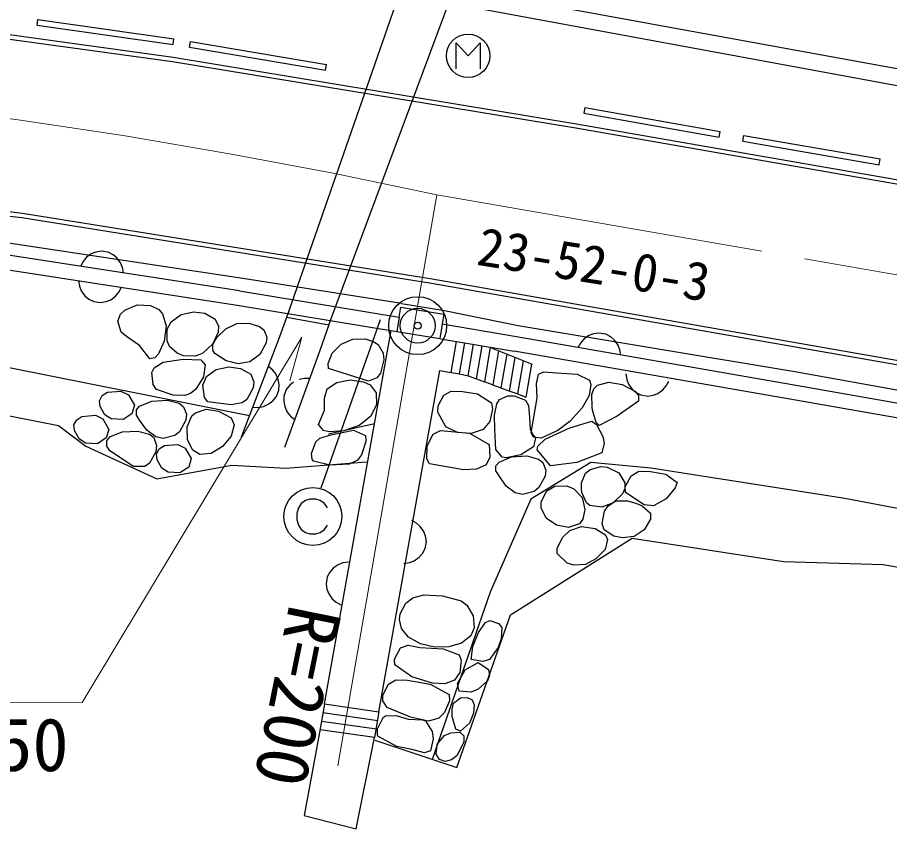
# Model space of a CAD drawing. Units: millimetres, scale not verified. Extents: x 40000 to 680000, y 20000 to 380000.
# Drawn here: x 381012 to 411116, y 271084 to 298906 of the extents above; entities that cross this region are included whole.
import ezdxf
from ezdxf.enums import TextEntityAlignment as Align

# ---------------------------------------------------------------- set-up
doc = ezdxf.new("R2010")
doc.units = ezdxf.units.MM
doc.header["$LTSCALE"] = 1000
doc.linetypes.add('CHAIN', pattern=[18.5, 12, -1.5, 3.5, -1.5])
for name, color, linetype, lineweight in [('M-BGD', 7, 'Continuous', 25), ('M-BGD-EXST', 7, 'Continuous', 25), ('M-BMK', 2, 'CHAIN', 13), ('M-BMK-SRVR', 3, 'Continuous', 25), ('M-STR-HTXT', 7, 'Continuous', 13), ('M-STR-STRC', 7, 'Continuous', 25)]:
    doc.layers.add(name, color=color, linetype=linetype, lineweight=lineweight)
doc.styles.add('ＭＳ ゴシック', font='')
doc.styles.get('ＭＳ ゴシック').set_extended_font_data('MS Gothic')

msp = doc.modelspace()

# ---------------------------------------------------------------- linework, layer by layer
at = {"layer": 'M-BGD'}
for p, q in [((390306, 288560), (394398, 300309)), ((391765, 288291), (396057, 299824)), ((394061, 299767), (444949, 290334)), ((398353, 299521), (424836, 294682)), ((386388, 297524), (375798, 298980)), ((386366, 297375), (375781, 298831)), ((381689, 298641), (381717, 298839)), ((381689, 298641), (386382, 297975)), ((381717, 298839), (386410, 298173)), ((386382, 297975), (386410, 298173)), ((386956, 297878), (386989, 298075)), ((386989, 298075), (391681, 297283)), ((386956, 297878), (391648, 297086)), ((400312, 295227), (386388, 297524)), ((400287, 295079), (386366, 297375)), ((391648, 297086), (391681, 297283)), ((400599, 295797), (400564, 295600)), ((400599, 295797), (405264, 294974)), ((400564, 295600), (405230, 294777)), ((421574, 291362), (400287, 295079)), ((421600, 291509), (400312, 295227)), ((405230, 294777), (405264, 294974)), ((406048, 294635), (406082, 294832)), ((406082, 294832), (410794, 294021)), ((406048, 294635), (410760, 293824)), ((410760, 293824), (410794, 294021)), ((369775, 293338), (381163, 291999)), ((369789, 293487), (381184, 292147)), ((381184, 292147), (395333, 289885)), ((381163, 291999), (395308, 289737)), ((388791, 289895), (379302, 291325)), ((388674, 289474), (379187, 290927)), ((383721, 290809), (383559, 290743)), ((383908, 290841), (383721, 290809)), ((384145, 290805), (383908, 290841)), ((384314, 290718), (384145, 290805)), ((383388, 290618), (383276, 290483)), ((383559, 290743), (383388, 290618)), ((384448, 290607), (384314, 290718)), ((384574, 290436), (384448, 290607)), ((379122, 290431), (388596, 288980)), ((383276, 290483), (383189, 290314)), ((384640, 290274), (384574, 290436)), ((384672, 290087), (384640, 290274)), ((383117, 289819), (383149, 289632)), ((383149, 289632), (383216, 289470)), ((394272, 289036), (388791, 289895)), ((395308, 289737), (420481, 285324)), ((395333, 289885), (420506, 285471)), ((383216, 289470), (383341, 289299)), ((384402, 289288), (384513, 289423)), ((384513, 289423), (384600, 289592)), ((388674, 289474), (394193, 288563)), ((383341, 289299), (383476, 289188)), ((383476, 289188), (383645, 289101)), ((383645, 289101), (383882, 289065)), ((383882, 289065), (384069, 289097)), ((384069, 289097), (384231, 289163)), ((384231, 289163), (384402, 289288)), ((394272, 289036), (395752, 288790)), ((384569, 288663), (384718, 288808)), ((384718, 288808), (385142, 288981)), ((385142, 288981), (385605, 288967)), ((385605, 288967), (385890, 288829)), ((385890, 288829), (386024, 288678)), ((386658, 288648), (387090, 288744)), ((387090, 288744), (387480, 288694)), ((388596, 288980), (394111, 288069)), ((394193, 288563), (394250, 288908)), ((394250, 288908), (395730, 288662)), ((395752, 288790), (398291, 288276)), ((384478, 288428), (384569, 288663)), ((384588, 288039), (384478, 288428)), ((386024, 288678), (386145, 288259)), ((386184, 288152), (386320, 288403)), ((386320, 288403), (386658, 288648)), ((387480, 288694), (387840, 288494)), ((387840, 288494), (387951, 288249)), ((390070, 287889), (390306, 288560)), ((390306, 288560), (391765, 288291)), ((394193, 288563), (394111, 288069)), ((395730, 288662), (395673, 288316)), ((386145, 288259), (386080, 287734)), ((386179, 287740), (386184, 288152)), ((387894, 287857), (388206, 288164)), ((387951, 288249), (387943, 288048)), ((388206, 288164), (388588, 288337)), ((388588, 288337), (389003, 288357)), ((389003, 288357), (389363, 288244)), ((389363, 288244), (389522, 288122)), ((389522, 288122), (389624, 287874)), ((391765, 288291), (391455, 287409)), ((391609, 275212), (393913, 288102)), ((395673, 288316), (395591, 287823)), ((398243, 287878), (395675, 288316)), ((398291, 288276), (407844, 286687)), ((384773, 287890), (384588, 288039)), ((385227, 287585), (384773, 287890)), ((387943, 288048), (387757, 287638)), ((387762, 287612), (387894, 287857)), ((388743, 284426), (390070, 287889)), ((389624, 287874), (389602, 287671)), ((392188, 287633), (392590, 287804)), ((392590, 287804), (393017, 287816)), ((393017, 287816), (393292, 287726)), ((394111, 288069), (395591, 287823)), ((395613, 287819), (398159, 287385)), ((407755, 286228), (398243, 287878)), ((400562, 287801), (400447, 287669)), ((400735, 287923), (400562, 287801)), ((400898, 287986), (400735, 287923)), ((401086, 288014), (400898, 287986)), ((401322, 287973), (401086, 288014)), ((401490, 287883), (401322, 287973)), ((401622, 287769), (401490, 287883)), ((385587, 287124), (385227, 287585)), ((386080, 287734), (385882, 287293)), ((386263, 287551), (386179, 287740)), ((386523, 287320), (386263, 287551)), ((387757, 287638), (387414, 287319)), ((387757, 287424), (387762, 287612)), ((389602, 287671), (389382, 287276)), ((391875, 287315), (392188, 287633)), ((393292, 287726), (393462, 287616)), ((393462, 287616), (393632, 287314)), ((395979, 286655), (396162, 287726)), ((396275, 286604), (396457, 287675)), ((396567, 286535), (396753, 287625)), ((396855, 286438), (397049, 287574)), ((397141, 286329), (397345, 287524)), ((397345, 287516), (398778, 286934)), ((400447, 287669), (400357, 287501)), ((401744, 287595), (401622, 287769)), ((401807, 287432), (401744, 287595)), ((385882, 287293), (385758, 287161)), ((386749, 287227), (386523, 287320)), ((387158, 287214), (386749, 287227)), ((387414, 287319), (387158, 287214)), ((387825, 287307), (387757, 287424)), ((388217, 287052), (387825, 287307)), ((389382, 287276), (389036, 287021)), ((391455, 287409), (390230, 284059)), ((391733, 286965), (391875, 287315)), ((393632, 287314), (393654, 287083)), ((397428, 286227), (397628, 287401)), ((397714, 286121), (397913, 287286)), ((407669, 285735), (398159, 287385)), ((401835, 287244), (401807, 287432)), ((371412, 286972), (382434, 284827)), ((378958, 287176), (389028, 285170)), ((385758, 287161), (385587, 287124)), ((385730, 286811), (386043, 287013)), ((386043, 287013), (386736, 287112)), ((386736, 287112), (387345, 287090)), ((387345, 287090), (387493, 286917)), ((387493, 286917), (387438, 286502)), ((388631, 286952), (388217, 287052)), ((389036, 287021), (388631, 286952)), ((391750, 286789), (391733, 286965)), ((393654, 287083), (393541, 286631)), ((398000, 286012), (398198, 287170)), ((398288, 285915), (398482, 287054)), ((398572, 285799), (398766, 286936)), ((385653, 286647), (385730, 286811)), ((385693, 286241), (385653, 286647)), ((387538, 286510), (387870, 286758)), ((387870, 286758), (388310, 286846)), ((388310, 286846), (388710, 286792)), ((388710, 286792), (389071, 286594)), ((389071, 286594), (389171, 286334)), ((389822, 286737), (389675, 286858)), ((389929, 286600), (389822, 286737)), ((390016, 286406), (389929, 286600)), ((393128, 286357), (391751, 286789)), ((393541, 286631), (393420, 286462)), ((393491, 274942), (395597, 286720)), ((395597, 286720), (395979, 286655)), ((395979, 286655), (396266, 286601)), ((396266, 286601), (396573, 286534)), ((398927, 286260), (399003, 286595)), ((399003, 286595), (399181, 286669)), ((399181, 286669), (399623, 286644)), ((399623, 286644), (400334, 286592)), ((400334, 286592), (400755, 286386)), ((402015, 286600), (402045, 286413)), ((407844, 286687), (417489, 284950)), ((387438, 286502), (387170, 286078)), ((387414, 286218), (387538, 286510)), ((389171, 286334), (389148, 286121)), ((390046, 286234), (390016, 286406)), ((390546, 286322), (390410, 286212)), ((390911, 286444), (390739, 286411)), ((391100, 286439), (390911, 286444)), ((391701, 286082), (392035, 286309)), ((392035, 286309), (392496, 286394)), ((392496, 286394), (392961, 286329)), ((392961, 286329), (393186, 286220)), ((393420, 286462), (393128, 286357)), ((396573, 286534), (396859, 286438)), ((396859, 286438), (397139, 286329)), ((397408, 286230), (397139, 286329)), ((400755, 286386), (400808, 286238)), ((401037, 286213), (401423, 286313)), ((401423, 286313), (401885, 286238)), ((402045, 286413), (402109, 286250)), ((403406, 286186), (403494, 286353)), ((384119, 285973), (384585, 286009)), ((384585, 286009), (384841, 285883)), ((385807, 286067), (385693, 286241)), ((386387, 285865), (385807, 286067)), ((387170, 286078), (386982, 285924)), ((387467, 285792), (387414, 286218)), ((389148, 286121), (388928, 285725)), ((389952, 285820), (390038, 286044)), ((390038, 286044), (390046, 286234)), ((390292, 286063), (390210, 285838)), ((390410, 286212), (390292, 286063)), ((391608, 285764), (391701, 286082)), ((393186, 286220), (393391, 285949)), ((395725, 285865), (395978, 286003)), ((395978, 286003), (396379, 285992)), ((396379, 285992), (396897, 285912)), ((397408, 286230), (397699, 286124)), ((397699, 286124), (397978, 286015)), ((397978, 286015), (398254, 285921)), ((398950, 285775), (398927, 286260)), ((400808, 286238), (400742, 285858)), ((400836, 285888), (400909, 286088)), ((400909, 286088), (401037, 286213)), ((401885, 286238), (402319, 286005)), ((402109, 286250), (402232, 286078)), ((402232, 286078), (402365, 285964)), ((402319, 286005), (402445, 285859)), ((403119, 285929), (403292, 286052)), ((403292, 286052), (403406, 286186)), ((417367, 284543), (407755, 286228)), ((383848, 285679), (383941, 285856)), ((383941, 285856), (384119, 285973)), ((384841, 285883), (385049, 285521)), ((385653, 285667), (386191, 285699)), ((386191, 285699), (386591, 285591)), ((386793, 285853), (386387, 285865)), ((386982, 285924), (386793, 285853)), ((387587, 285639), (387467, 285792)), ((388928, 285725), (388770, 285600)), ((389832, 285673), (389952, 285820)), ((390210, 285838), (390204, 285648)), ((391611, 285353), (391608, 285764)), ((393391, 285949), (393404, 285541)), ((395536, 285497), (395725, 285865)), ((396897, 285912), (397370, 285605)), ((397557, 285574), (397657, 285715)), ((397657, 285715), (397936, 285841)), ((397936, 285841), (398158, 285847)), ((398158, 285847), (398544, 285694)), ((398254, 285921), (398565, 285800)), ((398544, 285694), (398649, 285517)), ((398746, 284568), (398950, 285775)), ((400742, 285858), (400500, 285431)), ((400855, 285450), (400836, 285888)), ((402365, 285964), (402533, 285875)), ((402445, 285859), (402453, 285663)), ((402533, 285875), (402769, 285836)), ((402769, 285836), (402957, 285865)), ((402957, 285865), (403119, 285929)), ((417280, 284050), (407669, 285735)), ((383869, 285480), (383848, 285679)), ((384029, 285193), (383869, 285480)), ((385049, 285521), (384963, 285229)), ((385117, 285358), (385226, 285490)), ((385226, 285490), (385653, 285667)), ((386591, 285591), (386743, 285468)), ((386743, 285468), (386843, 285213)), ((388390, 285532), (387587, 285639)), ((388770, 285600), (388390, 285532)), ((389138, 285457), (389328, 285449)), ((389328, 285449), (389500, 285479)), ((389500, 285479), (389694, 285566)), ((389694, 285566), (389832, 285673)), ((390204, 285648), (390237, 285476)), ((390237, 285476), (390327, 285284)), ((393404, 285541), (393194, 285127)), ((395522, 285283), (395536, 285497)), ((397413, 285398), (397322, 284960)), ((397370, 285605), (397413, 285398)), ((397476, 285174), (397557, 285574)), ((398649, 285517), (398682, 285106)), ((400500, 285431), (400089, 284976)), ((400867, 285354), (400855, 285450)), ((402453, 285663), (401718, 285144)), ((383057, 285021), (383235, 285138)), ((383235, 285138), (383701, 285174)), ((383701, 285174), (383956, 285048)), ((384247, 285048), (384029, 285193)), ((384963, 285229), (384659, 285028)), ((385120, 285181), (385117, 285358)), ((385229, 285009), (385120, 285181)), ((386843, 285213), (386822, 285004)), ((386867, 284772), (387033, 285150)), ((387033, 285150), (387156, 285264)), ((387156, 285264), (387524, 285382)), ((387524, 285382), (387951, 285316)), ((387951, 285316), (388392, 285086)), ((388392, 285086), (388493, 284849)), ((390327, 285284), (390437, 285148)), ((390437, 285148), (390585, 285030)), ((391400, 284851), (391611, 285352)), ((393194, 285127), (392810, 284821)), ((395798, 284775), (395522, 285283)), ((397490, 284685), (397476, 285174)), ((398682, 285106), (398714, 284679)), ((400985, 284923), (400867, 285354)), ((401718, 285144), (401096, 284817)), ((382434, 284827), (383373, 284105)), ((382964, 284844), (383057, 285021)), ((382985, 284645), (382964, 284844)), ((383956, 285048), (384165, 284686)), ((384659, 285028), (384247, 285048)), ((385476, 284662), (385229, 285009)), ((386822, 285004), (386602, 284609)), ((388493, 284849), (388387, 284455)), ((391580, 284648), (391400, 284851)), ((393338, 284881), (391747, 284522)), ((392810, 284821), (392279, 284636)), ((397322, 284960), (397087, 284689)), ((400089, 284976), (399668, 284650)), ((400078, 284747), (400838, 284972)), ((400838, 284972), (401000, 284854)), ((401096, 284817), (400985, 284923)), ((401000, 284854), (401224, 284442)), ((383144, 284358), (382985, 284645)), ((384165, 284686), (384079, 284394)), ((384203, 284426), (384629, 284602)), ((384629, 284602), (385165, 284632)), ((385165, 284632), (385565, 284525)), ((385784, 284426), (385476, 284662)), ((385565, 284525), (385717, 284403)), ((386602, 284609), (386440, 284474)), ((386884, 284332), (386867, 284772)), ((391452, 284380), (391827, 284497)), ((391775, 284605), (391580, 284648)), ((392279, 284636), (391775, 284605)), ((391827, 284497), (392615, 284664)), ((392615, 284664), (393026, 284479)), ((395154, 284120), (395358, 284521)), ((395358, 284521), (395612, 284653)), ((395612, 284653), (396614, 284552)), ((396205, 284577), (395798, 284775)), ((396670, 284542), (396205, 284577)), ((396614, 284552), (397299, 284172)), ((397087, 284689), (396670, 284542)), ((397520, 283993), (397490, 284685)), ((398714, 284679), (398812, 284486)), ((398824, 284418), (398746, 284568)), ((398812, 284486), (398893, 284400)), ((399668, 284650), (399085, 284387)), ((399227, 284356), (400078, 284747)), ((383363, 284213), (383144, 284358)), ((383775, 284193), (383363, 284213)), ((384079, 284394), (383775, 284193)), ((384093, 284292), (384203, 284426)), ((384093, 284113), (384093, 284292)), ((385717, 284403), (385816, 284135)), ((386037, 284368), (385784, 284426)), ((386440, 284474), (386037, 284368)), ((387067, 283973), (386884, 284332)), ((388387, 284455), (388092, 284096)), ((391162, 283852), (391312, 284253)), ((391312, 284253), (391452, 284380)), ((393038, 284270), (392894, 283806)), ((393026, 284479), (393038, 284270)), ((399085, 284387), (398824, 284418)), ((398893, 284400), (398828, 284082)), ((398980, 284112), (399227, 284356)), ((401266, 284210), (401187, 283880)), ((401224, 284442), (401266, 284210)), ((383373, 284105), (385820, 282978)), ((384203, 283942), (384093, 284113)), ((385021, 283411), (384203, 283942)), ((385794, 283913), (385574, 283517)), ((385816, 284135), (385794, 283913)), ((385812, 283839), (385905, 284015)), ((385905, 284015), (386083, 284132)), ((386083, 284132), (386549, 284168)), ((386549, 284168), (386804, 284042)), ((386804, 284042), (387013, 283680)), ((387312, 283823), (387067, 283973)), ((388092, 284096), (387704, 283852)), ((395144, 283671), (395154, 284120)), ((397299, 284172), (397321, 283729)), ((397739, 283731), (397520, 283993)), ((398828, 284082), (398393, 283807)), ((398957, 283969), (398980, 284112)), ((399414, 283426), (398958, 283969)), ((385833, 283639), (385812, 283839)), ((385992, 283353), (385833, 283639)), ((387013, 283680), (386927, 283388)), ((387704, 283852), (387312, 283823)), ((391189, 283665), (391162, 283852)), ((391232, 283596), (391189, 283665)), ((391791, 283454), (391232, 283596)), ((392754, 283621), (392463, 283492)), ((392894, 283806), (392754, 283621)), ((395232, 283500), (395144, 283671)), ((397321, 283729), (397186, 283467)), ((397636, 283562), (398063, 283739)), ((397878, 283704), (397739, 283731)), ((398393, 283807), (397878, 283704)), ((398063, 283739), (398600, 283770)), ((398600, 283770), (399000, 283662)), ((399000, 283662), (399152, 283540)), ((401187, 283880), (400325, 283544)), ((385414, 283407), (385021, 283411)), ((385574, 283517), (385414, 283407)), ((385820, 282978), (388410, 283458)), ((386211, 283207), (385992, 283353)), ((386927, 283388), (386623, 283187)), ((388410, 283458), (390274, 283347)), ((390274, 283347), (393056, 283567)), ((392463, 283492), (391791, 283454)), ((396412, 283292), (395232, 283500)), ((396858, 283315), (396412, 283292)), ((397186, 283467), (396858, 283315)), ((397527, 283429), (397636, 283562)), ((397529, 283252), (397527, 283429)), ((400805, 283546), (398730, 282274)), ((399152, 283540), (399252, 283284)), ((399252, 283284), (399231, 283076)), ((400325, 283544), (399414, 283426)), ((400625, 283175), (400787, 283306)), ((400787, 283306), (401145, 283406)), ((402874, 283353), (400805, 283546)), ((401145, 283406), (401372, 283385)), ((401372, 283385), (401773, 283186)), ((409568, 282304), (402874, 283353)), ((386623, 283187), (386211, 283207)), ((397638, 283081), (397529, 283252)), ((397885, 282734), (397638, 283080)), ((399231, 283076), (399012, 282680)), ((400481, 282848), (400625, 283175)), ((401773, 283186), (401977, 282846)), ((401995, 282708), (402199, 283089)), ((402199, 283089), (402462, 283242)), ((402462, 283242), (402859, 283233)), ((402859, 283233), (403393, 283139)), ((403393, 283139), (403781, 282851)), ((398193, 282497), (397885, 282734)), ((399012, 282680), (398849, 282546)), ((399286, 282562), (399562, 282731)), ((399562, 282731), (399980, 282742)), ((399980, 282742), (400219, 282638)), ((400486, 282641), (400481, 282848)), ((401977, 282846), (401974, 282648)), ((402003, 282514), (401995, 282708)), ((403781, 282851), (403720, 282667)), ((398446, 282440), (398193, 282497)), ((398849, 282546), (398446, 282440)), ((399093, 282193), (399286, 282562)), ((400219, 282638), (400502, 282332)), ((400499, 282514), (400486, 282641)), ((400650, 282149), (400499, 282514)), ((401897, 282460), (401578, 282148)), ((401974, 282648), (401897, 282460)), ((402640, 282086), (402003, 282514)), ((403720, 282667), (403404, 282288)), ((398730, 282274), (397324, 279070)), ((399090, 281986), (399093, 282193)), ((400502, 282332), (400600, 281923)), ((400774, 282057), (400650, 282149)), ((401578, 282148), (401185, 282000)), ((401403, 282048), (401668, 282222)), ((401668, 282222), (402072, 282226)), ((402072, 282226), (402360, 282138)), ((402360, 282138), (402576, 282052)), ((402969, 282052), (402640, 282086)), ((403404, 282288), (402969, 282052)), ((419075, 280506), (409568, 282304)), ((399263, 281623), (399089, 281986)), ((400600, 281923), (400528, 281584)), ((401185, 282000), (400774, 282057)), ((401193, 281437), (401279, 281864)), ((401279, 281864), (401403, 282048)), ((402576, 282052), (402859, 281791)), ((402859, 281791), (402869, 281587)), ((394787, 281450), (394620, 281541)), ((399621, 281381), (399263, 281623)), ((400528, 281584), (400409, 281427)), ((402869, 281587), (402645, 281220)), ((394919, 281335), (394787, 281450)), ((395040, 281161), (394919, 281335)), ((400035, 281297), (399621, 281381)), ((399842, 280964), (400075, 281200)), ((400409, 281427), (400035, 281297)), ((400075, 281200), (400486, 281341)), ((400486, 281341), (400954, 281272)), ((400954, 281272), (401309, 281043)), ((401252, 281247), (401193, 281437)), ((401270, 281218), (401252, 281247)), ((401602, 281002), (401270, 281218)), ((402645, 281220), (402297, 280990)), ((395102, 280997), (395040, 281161)), ((395129, 280809), (395102, 280997)), ((398035, 278284), (402232, 280937)), ((399637, 280590), (399842, 280964)), ((401385, 280891), (401297, 280540)), ((401309, 281043), (401385, 280891)), ((401898, 280948), (401602, 281002)), ((402297, 280990), (401898, 280948)), ((402232, 280937), (407459, 280126)), ((394996, 280407), (395087, 280573)), ((395087, 280573), (395129, 280809)), ((399638, 280407), (399637, 280590)), ((394707, 280154), (394881, 280275)), ((394881, 280275), (394996, 280407)), ((399988, 280074), (399638, 280407)), ((401297, 280540), (400976, 280216)), ((392085, 280018), (391911, 279896)), ((392248, 280081), (392085, 280018)), ((392436, 280110), (392248, 280081)), ((394355, 280064), (394543, 280092)), ((394543, 280092), (394707, 280154)), ((400221, 280006), (399988, 280074)), ((400621, 280027), (400221, 280006)), ((400976, 280216), (400621, 280027)), ((407459, 280126), (410890, 280019)), ((410890, 280019), (419195, 278643)), ((391797, 279764), (391707, 279597)), ((391911, 279896), (391797, 279764)), ((391707, 279597), (391666, 279360)), ((391666, 279360), (391694, 279173)), ((391694, 279173), (391757, 279010)), ((397324, 279070), (395330, 273297)), ((391757, 279010), (391879, 278836)), ((391879, 278836), (392012, 278722)), ((394415, 278689), (394659, 278879)), ((394659, 278879), (395037, 278983)), ((395037, 278983), (395680, 278947)), ((395680, 278947), (396334, 278775)), ((396334, 278775), (396526, 278623)), ((392012, 278722), (392179, 278632)), ((394220, 278327), (394415, 278689)), ((396526, 278623), (396740, 278257)), ((394198, 278124), (394220, 278327)), ((396176, 273013), (398035, 278284)), ((396740, 278257), (396780, 277844)), ((394271, 277813), (394198, 278124)), ((396927, 277674), (397172, 278024)), ((397172, 278024), (397323, 278095)), ((397323, 278095), (397618, 277994)), ((397618, 277994), (397733, 277846)), ((394515, 277514), (394271, 277813)), ((396780, 277844), (396659, 277557)), ((396733, 277197), (396927, 277674)), ((397733, 277846), (397705, 277455)), ((394921, 277288), (394515, 277514)), ((395407, 277177), (394921, 277288)), ((396344, 277311), (395903, 277185)), ((396659, 277557), (396344, 277311)), ((397705, 277455), (397607, 277155)), ((394027, 276760), (394230, 277143)), ((394230, 277143), (394496, 277246)), ((394496, 277246), (394907, 277163)), ((394907, 277163), (395704, 277119)), ((395903, 277185), (395407, 277177)), ((395704, 277119), (396264, 276902)), ((396677, 276750), (396733, 277197)), ((397607, 277155), (397304, 276746)), ((394034, 276557), (394027, 276760)), ((396264, 276902), (396324, 276719)), ((396324, 276719), (396281, 276294)), ((397076, 276675), (396677, 276750)), ((397304, 276746), (397076, 276675)), ((394625, 276149), (394034, 276557)), ((396199, 275922), (396463, 276388)), ((396463, 276388), (396915, 276641)), ((396915, 276641), (397267, 276406)), ((397267, 276406), (397306, 276206)), ((395336, 275933), (394625, 276149)), ((396281, 276294), (396104, 276034)), ((397306, 276206), (397234, 276015)), ((393623, 275513), (393822, 275893)), ((393822, 275893), (394078, 276046)), ((394078, 276046), (394474, 276038)), ((394474, 276038), (395263, 275894)), ((395263, 275894), (395915, 275538)), ((395767, 275906), (395336, 275933)), ((396104, 276034), (395767, 275906)), ((396260, 275650), (396199, 275922)), ((397234, 276015), (396915, 275724)), ((393623, 275317), (393623, 275513)), ((395915, 275538), (395930, 275316)), ((396675, 275619), (396260, 275650)), ((396915, 275724), (396675, 275619)), ((391609, 275212), (391444, 274229)), ((391609, 275212), (393491, 274942)), ((393780, 275086), (393623, 275317)), ((395930, 275316), (395759, 274922)), ((396017, 275037), (396060, 275244)), ((396060, 275244), (396306, 275428)), ((396306, 275428), (396533, 275438)), ((396533, 275438), (396710, 275355)), ((396710, 275355), (396783, 275182)), ((396783, 275182), (396755, 274888)), ((391559, 274916), (393448, 274645)), ((393491, 274942), (393333, 274056)), ((393491, 274942), (393333, 274056)), ((394580, 274757), (393780, 275086)), ((395759, 274922), (395555, 274722)), ((396016, 274777), (396017, 275037)), ((396755, 274888), (396618, 274552)), ((391510, 274620), (393405, 274348)), ((393440, 274357), (393636, 274740)), ((393636, 274740), (393722, 274805)), ((393722, 274805), (394080, 274812)), ((394080, 274812), (394503, 274686)), ((394503, 274686), (394995, 274664)), ((395202, 274614), (394580, 274757)), ((394995, 274664), (395094, 274628)), ((395094, 274628), (395326, 274256)), ((395555, 274722), (395202, 274614)), ((396142, 274345), (396016, 274777)), ((396618, 274552), (396306, 274277)), ((393333, 274056), (391460, 274324)), ((393435, 274155), (393440, 274357)), ((395326, 274256), (395364, 274008)), ((396306, 274277), (396142, 274345)), ((391444, 274229), (390905, 271361)), ((392701, 270900), (393333, 274056)), ((393348, 273960), (396176, 273013)), ((393449, 274097), (393435, 274155)), ((394105, 273744), (393449, 274097)), ((395364, 274008), (395265, 273599)), ((395497, 273819), (395757, 274126)), ((395757, 274126), (395969, 274213)), ((395969, 274213), (396279, 274240)), ((396279, 274240), (396415, 274109)), ((396415, 274109), (396420, 273902)), ((394628, 273638), (394105, 273744)), ((395467, 273480), (395497, 273819)), ((396420, 273902), (396196, 273436)), ((395060, 273521), (394628, 273638)), ((395265, 273599), (395060, 273521)), ((395582, 273292), (395467, 273480)), ((396196, 273436), (395999, 273279)), ((395771, 273227), (395582, 273292)), ((395999, 273279), (395771, 273227)), ((390905, 271361), (392701, 270900))]:
    msp.add_line(p, q, dxfattribs=at)
at = {"layer": 'M-BGD-EXST'}
for p, q in [((396155, 297133), (396155, 298033)), ((396155, 298033), (396568, 297583)), ((396568, 297583), (396980, 298033)), ((396980, 298033), (396980, 297133))]:
    msp.add_line(p, q, dxfattribs=at)
msp.add_circle((396568, 297583), 750, dxfattribs=at)
at = {"layer": 'M-BMK'}
msp.add_line((461391, 281339), (395491, 292783), dxfattribs=at)
msp.add_lwpolyline([(395491, 292783), (391916, 293527), (388328, 294204), (384727, 294814), (381116, 295357), (377495, 295832), (373867, 296240), (370231, 296580), (366589, 296853), (362943, 297058), (359294, 297194), (355643, 297263), (351991, 297264), (348340, 297197), (344691, 297061), (341045, 296858), (337403, 296587)], dxfattribs=at)
at = {"layer": 'M-BMK-SRVR'}
for radius in [1000, 600, 120]:
    msp.add_circle((394827, 288267), radius, dxfattribs=at)
at = {"layer": 'M-STR-HTXT'}
for p, q in [((395491, 292783), (392070, 273078)), ((390829, 287869), (383250, 275260)), ((390829, 287869), (390416, 286367)), ((356164, 275345), (383250, 275260))]:
    msp.add_line(p, q, dxfattribs=at)
at = {"layer": 'M-STR-STRC'}
for p, q in [((393529, 288469), (391489, 282655)), ((390809, 282132), (390709, 281982)), ((390959, 282232), (390809, 282132)), ((391109, 282282), (390959, 282232)), ((391309, 282282), (391109, 282282)), ((391459, 282232), (391309, 282282)), ((391609, 282132), (391459, 282232)), ((391709, 281982), (391609, 282132)), ((390709, 281982), (390659, 281782)), ((390659, 281782), (390659, 281582)), ((390659, 281582), (390709, 281382)), ((390709, 281382), (390809, 281232)), ((390809, 281232), (390959, 281132)), ((391459, 281132), (391609, 281232)), ((391609, 281232), (391709, 281382)), ((390959, 281132), (391109, 281082)), ((391109, 281082), (391309, 281082)), ((391309, 281082), (391459, 281132))]:
    msp.add_line(p, q, dxfattribs=at)
msp.add_circle((391209, 281682), 1000, dxfattribs=at)

# ---------------------------------------------------------------- texts
at = {"layer": 'M-BMK-SRVR', "style": 'ＭＳ ゴシック'}
msp.add_text('23-52-0-3', height=1320, rotation=350.9, dxfattribs=at).set_placement((396757, 289983), align=Align.BOTTOM_LEFT)
at = {"layer": 'M-STR-HTXT', "style": 'ＭＳ ゴシック'}
for s, rotation, p in [('R=200', 258.554, (389871, 278821)), ('H=1.20 W=1.20 L=13.50', 359.82, (356587, 272425))]:
    msp.add_text(s, height=1833, rotation=rotation, dxfattribs=at).set_placement(p, align=Align.BOTTOM_LEFT)

doc.saveas('drawing.dxf')
